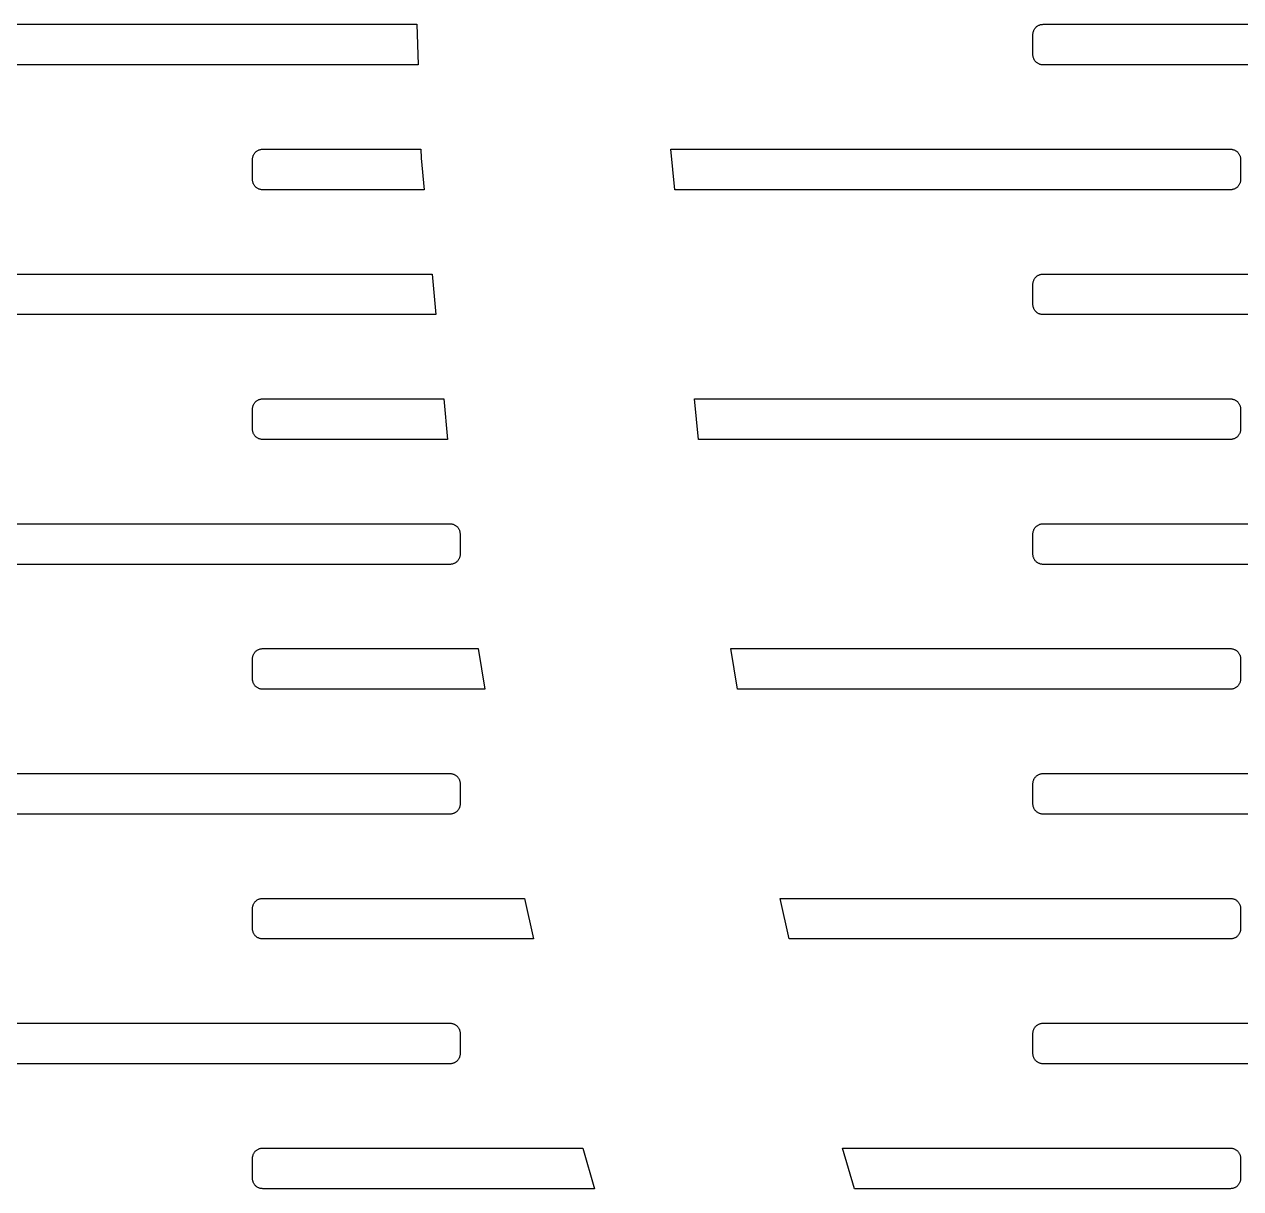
# Model space of a CAD drawing. Header units: metres. Extents: x -216 to 216, y -216 to 216.
# Drawn here: x -176.63 to -137.67, y -43.32 to -6.02 of the extents above; entities that cross this region are included whole.
import ezdxf

# ---------------------------------------------------------------- set-up
doc = ezdxf.new("R2010")
doc.units = ezdxf.units.M

msp = doc.modelspace()

# ---------------------------------------------------------------- linework, layer by layer
for p, q in [((-193.997, -6.0222), (-164.059, -6.0222)), ((-164.059, -6.0222), (-164.018, -7.32219)), ((-144.306, -6.24677), (-144.299, -6.22755)), ((-144.299, -6.22755), (-144.291, -6.20882)), ((-144.291, -6.20882), (-144.282, -6.19063)), ((-144.282, -6.19063), (-144.272, -6.17305)), ((-144.272, -6.17305), (-144.26, -6.15616)), ((-144.26, -6.15616), (-144.248, -6.14003)), ((-144.248, -6.14003), (-144.234, -6.12471)), ((-144.234, -6.12471), (-144.22, -6.11028)), ((-144.22, -6.11028), (-144.204, -6.09677)), ((-144.204, -6.09677), (-144.188, -6.08426)), ((-144.188, -6.08426), (-144.171, -6.07278)), ((-144.171, -6.07278), (-144.154, -6.06239)), ((-144.154, -6.06239), (-144.136, -6.05313)), ((-144.136, -6.05313), (-144.117, -6.04501)), ((-144.117, -6.04501), (-144.098, -6.0381)), ((-144.098, -6.0381), (-144.078, -6.03241)), ((-144.078, -6.03241), (-144.058, -6.02795)), ((-144.058, -6.02795), (-144.038, -6.02477)), ((-144.038, -6.02477), (-144.018, -6.02284)), ((-144.018, -6.02284), (-143.997, -6.0222)), ((-143.997, -6.0222), (-112.997, -6.0222)), ((-144.322, -6.32678), (-144.32, -6.30646)), ((-144.322, -6.3472), (-144.322, -6.32678)), ((-144.322, -6.99719), (-144.322, -6.3472)), ((-144.32, -6.30646), (-144.316, -6.2863)), ((-144.316, -6.2863), (-144.312, -6.26637)), ((-144.312, -6.26637), (-144.306, -6.24677)), ((-144.322, -7.01759), (-144.322, -6.99719)), ((-164.018, -7.32219), (-193.997, -7.32219)), ((-144.32, -7.03793), (-144.322, -7.01759)), ((-144.316, -7.05809), (-144.32, -7.03793)), ((-144.312, -7.07802), (-144.316, -7.05809)), ((-144.306, -7.09763), (-144.312, -7.07802)), ((-144.299, -7.11684), (-144.306, -7.09763)), ((-144.291, -7.13557), (-144.299, -7.11684)), ((-144.282, -7.15376), (-144.291, -7.13557)), ((-144.272, -7.17134), (-144.282, -7.15376)), ((-144.26, -7.18822), (-144.272, -7.17134)), ((-144.248, -7.20436), (-144.26, -7.18822)), ((-144.234, -7.21967), (-144.248, -7.20436)), ((-144.22, -7.23412), (-144.234, -7.21967)), ((-144.204, -7.2476), (-144.22, -7.23412)), ((-144.188, -7.26012), (-144.204, -7.2476)), ((-144.171, -7.27161), (-144.188, -7.26012)), ((-144.154, -7.282), (-144.171, -7.27161)), ((-144.136, -7.29126), (-144.154, -7.282)), ((-144.117, -7.29938), (-144.136, -7.29126)), ((-144.098, -7.30629), (-144.117, -7.29938)), ((-144.078, -7.31198), (-144.098, -7.30629)), ((-144.058, -7.31644), (-144.078, -7.31198)), ((-144.038, -7.31963), (-144.058, -7.31644)), ((-144.018, -7.32155), (-144.038, -7.31963)), ((-143.997, -7.32219), (-144.018, -7.32155)), ((-112.997, -7.32219), (-143.997, -7.32219)), ((-169.248, -10.14), (-169.234, -10.1247)), ((-169.234, -10.1247), (-169.22, -10.1103)), ((-169.22, -10.1103), (-169.204, -10.0968)), ((-169.204, -10.0968), (-169.188, -10.0843)), ((-169.188, -10.0843), (-169.171, -10.0728)), ((-169.171, -10.0728), (-169.154, -10.0624)), ((-169.154, -10.0624), (-169.136, -10.0531)), ((-169.136, -10.0531), (-169.117, -10.045)), ((-169.117, -10.045), (-169.098, -10.0381)), ((-169.098, -10.0381), (-169.078, -10.0324)), ((-169.078, -10.0324), (-169.058, -10.028)), ((-169.058, -10.028), (-169.038, -10.0248)), ((-169.038, -10.0248), (-169.018, -10.0228)), ((-169.018, -10.0228), (-168.997, -10.0222)), ((-168.997, -10.0222), (-163.933, -10.0222)), ((-163.933, -10.0222), (-163.924, -10.3132)), ((-155.797, -11.3222), (-155.92, -10.0222)), ((-155.92, -10.0222), (-137.997, -10.0222)), ((-137.997, -10.0222), (-137.977, -10.0228)), ((-137.977, -10.0228), (-137.956, -10.0248)), ((-137.956, -10.0248), (-137.936, -10.028)), ((-137.936, -10.028), (-137.916, -10.0324)), ((-137.916, -10.0324), (-137.897, -10.0381)), ((-137.897, -10.0381), (-137.878, -10.045)), ((-137.878, -10.045), (-137.859, -10.0531)), ((-137.859, -10.0531), (-137.841, -10.0624)), ((-137.841, -10.0624), (-137.823, -10.0728)), ((-137.823, -10.0728), (-137.806, -10.0843)), ((-137.806, -10.0843), (-137.79, -10.0968)), ((-137.79, -10.0968), (-137.775, -10.1103)), ((-137.775, -10.1103), (-137.76, -10.1247)), ((-137.76, -10.1247), (-137.747, -10.14)), ((-169.322, -10.3268), (-169.32, -10.3065)), ((-169.322, -10.3472), (-169.322, -10.3268)), ((-169.322, -10.9972), (-169.322, -10.3472)), ((-169.32, -10.3065), (-169.316, -10.2863)), ((-169.316, -10.2863), (-169.312, -10.2664)), ((-169.312, -10.2664), (-169.306, -10.2468)), ((-169.306, -10.2468), (-169.299, -10.2276)), ((-169.299, -10.2276), (-169.291, -10.2088)), ((-169.291, -10.2088), (-169.282, -10.1906)), ((-169.282, -10.1906), (-169.272, -10.173)), ((-169.272, -10.173), (-169.26, -10.1562)), ((-169.26, -10.1562), (-169.248, -10.14)), ((-163.924, -10.3132), (-163.828, -11.3222)), ((-137.747, -10.14), (-137.734, -10.1562)), ((-137.734, -10.1562), (-137.723, -10.173)), ((-137.723, -10.173), (-137.712, -10.1906)), ((-137.712, -10.1906), (-137.703, -10.2088)), ((-137.703, -10.2088), (-137.695, -10.2276)), ((-137.695, -10.2276), (-137.688, -10.2468)), ((-137.688, -10.2468), (-137.682, -10.2664)), ((-137.682, -10.2664), (-137.678, -10.2863)), ((-137.678, -10.2863), (-137.675, -10.3065)), ((-137.675, -10.3065), (-137.673, -10.3268)), ((-137.673, -10.3268), (-137.672, -10.3472)), ((-137.672, -10.3472), (-137.672, -10.9972)), ((-169.322, -11.0176), (-169.322, -10.9972)), ((-169.32, -11.0379), (-169.322, -11.0176)), ((-169.316, -11.0581), (-169.32, -11.0379)), ((-169.312, -11.078), (-169.316, -11.0581)), ((-169.306, -11.0976), (-169.312, -11.078)), ((-169.299, -11.1168), (-169.306, -11.0976)), ((-169.291, -11.1356), (-169.299, -11.1168)), ((-169.282, -11.1538), (-169.291, -11.1356)), ((-169.272, -11.1713), (-169.282, -11.1538)), ((-169.26, -11.1882), (-169.272, -11.1713)), ((-169.248, -11.2044), (-169.26, -11.1882)), ((-169.234, -11.2197), (-169.248, -11.2044)), ((-169.22, -11.2341), (-169.234, -11.2197)), ((-169.204, -11.2476), (-169.22, -11.2341)), ((-169.188, -11.2601), (-169.204, -11.2476)), ((-169.171, -11.2716), (-169.188, -11.2601)), ((-169.154, -11.282), (-169.171, -11.2716)), ((-169.136, -11.2913), (-169.154, -11.282)), ((-169.117, -11.2994), (-169.136, -11.2913)), ((-169.098, -11.3063), (-169.117, -11.2994)), ((-137.878, -11.2994), (-137.897, -11.3063)), ((-137.859, -11.2913), (-137.878, -11.2994)), ((-137.841, -11.282), (-137.859, -11.2913)), ((-137.823, -11.2716), (-137.841, -11.282)), ((-137.806, -11.2601), (-137.823, -11.2716)), ((-137.79, -11.2476), (-137.806, -11.2601)), ((-137.775, -11.2341), (-137.79, -11.2476)), ((-137.76, -11.2197), (-137.775, -11.2341)), ((-137.747, -11.2044), (-137.76, -11.2197)), ((-137.734, -11.1882), (-137.747, -11.2044)), ((-137.723, -11.1713), (-137.734, -11.1882)), ((-137.712, -11.1538), (-137.723, -11.1713)), ((-137.703, -11.1356), (-137.712, -11.1538)), ((-137.695, -11.1168), (-137.703, -11.1356)), ((-137.688, -11.0976), (-137.695, -11.1168)), ((-137.682, -11.078), (-137.688, -11.0976)), ((-137.678, -11.0581), (-137.682, -11.078)), ((-137.675, -11.0379), (-137.678, -11.0581)), ((-137.673, -11.0176), (-137.675, -11.0379)), ((-137.672, -10.9972), (-137.673, -11.0176)), ((-169.078, -11.312), (-169.098, -11.3063)), ((-169.058, -11.3164), (-169.078, -11.312)), ((-169.038, -11.3196), (-169.058, -11.3164)), ((-169.018, -11.3215), (-169.038, -11.3196)), ((-168.997, -11.3222), (-169.018, -11.3215)), ((-163.828, -11.3222), (-168.997, -11.3222)), ((-137.997, -11.3222), (-155.797, -11.3222)), ((-137.977, -11.3215), (-137.997, -11.3222)), ((-137.956, -11.3196), (-137.977, -11.3215)), ((-137.936, -11.3164), (-137.956, -11.3196)), ((-137.916, -11.312), (-137.936, -11.3164)), ((-137.897, -11.3063), (-137.916, -11.312)), ((-193.997, -14.0222), (-163.573, -14.0222)), ((-163.573, -14.0222), (-163.45, -15.3222)), ((-144.058, -14.028), (-144.038, -14.0248)), ((-144.038, -14.0248), (-144.018, -14.0228)), ((-144.018, -14.0228), (-143.997, -14.0222)), ((-143.997, -14.0222), (-112.997, -14.0222)), ((-144.322, -14.3268), (-144.32, -14.3065)), ((-144.322, -14.3472), (-144.322, -14.3268)), ((-144.322, -14.9972), (-144.322, -14.3472)), ((-144.32, -14.3065), (-144.316, -14.2863)), ((-144.316, -14.2863), (-144.312, -14.2664)), ((-144.312, -14.2664), (-144.306, -14.2468)), ((-144.306, -14.2468), (-144.299, -14.2276)), ((-144.299, -14.2276), (-144.291, -14.2088)), ((-144.291, -14.2088), (-144.282, -14.1906)), ((-144.282, -14.1906), (-144.272, -14.173)), ((-144.272, -14.173), (-144.26, -14.1562)), ((-144.26, -14.1562), (-144.248, -14.14)), ((-144.248, -14.14), (-144.234, -14.1247)), ((-144.234, -14.1247), (-144.22, -14.1103)), ((-144.22, -14.1103), (-144.204, -14.0968)), ((-144.204, -14.0968), (-144.188, -14.0843)), ((-144.188, -14.0843), (-144.171, -14.0728)), ((-144.171, -14.0728), (-144.154, -14.0624)), ((-144.154, -14.0624), (-144.136, -14.0531)), ((-144.136, -14.0531), (-144.117, -14.045)), ((-144.117, -14.045), (-144.098, -14.0381)), ((-144.098, -14.0381), (-144.078, -14.0324)), ((-144.078, -14.0324), (-144.058, -14.028)), ((-144.322, -15.0176), (-144.322, -14.9972)), ((-144.32, -15.0379), (-144.322, -15.0176)), ((-144.316, -15.0581), (-144.32, -15.0379)), ((-144.312, -15.078), (-144.316, -15.0581)), ((-144.306, -15.0976), (-144.312, -15.078)), ((-144.299, -15.1168), (-144.306, -15.0976)), ((-144.291, -15.1356), (-144.299, -15.1168)), ((-144.282, -15.1538), (-144.291, -15.1356)), ((-144.272, -15.1713), (-144.282, -15.1538)), ((-144.26, -15.1882), (-144.272, -15.1713)), ((-144.248, -15.2044), (-144.26, -15.1882)), ((-163.45, -15.3222), (-193.997, -15.3222)), ((-144.234, -15.2197), (-144.248, -15.2044)), ((-144.22, -15.2341), (-144.234, -15.2197)), ((-144.204, -15.2476), (-144.22, -15.2341)), ((-144.188, -15.2601), (-144.204, -15.2476)), ((-144.171, -15.2716), (-144.188, -15.2601)), ((-144.154, -15.282), (-144.171, -15.2716)), ((-144.136, -15.2913), (-144.154, -15.282)), ((-144.117, -15.2994), (-144.136, -15.2913)), ((-144.098, -15.3063), (-144.117, -15.2994)), ((-144.078, -15.312), (-144.098, -15.3063)), ((-144.058, -15.3164), (-144.078, -15.312)), ((-144.038, -15.3196), (-144.058, -15.3164)), ((-144.018, -15.3215), (-144.038, -15.3196)), ((-143.997, -15.3222), (-144.018, -15.3215)), ((-112.997, -15.3222), (-143.997, -15.3222)), ((-169.322, -18.3268), (-169.32, -18.3065)), ((-169.32, -18.3065), (-169.316, -18.2863)), ((-169.316, -18.2863), (-169.312, -18.2664)), ((-169.312, -18.2664), (-169.306, -18.2468)), ((-169.306, -18.2468), (-169.299, -18.2276)), ((-169.299, -18.2276), (-169.291, -18.2088)), ((-169.291, -18.2088), (-169.282, -18.1906)), ((-169.282, -18.1906), (-169.272, -18.173)), ((-169.272, -18.173), (-169.26, -18.1562)), ((-169.26, -18.1562), (-169.248, -18.14)), ((-169.248, -18.14), (-169.234, -18.1247)), ((-169.234, -18.1247), (-169.22, -18.1103)), ((-169.22, -18.1103), (-169.204, -18.0968)), ((-169.204, -18.0968), (-169.188, -18.0843)), ((-169.188, -18.0843), (-169.171, -18.0728)), ((-169.171, -18.0728), (-169.154, -18.0624)), ((-169.154, -18.0624), (-169.136, -18.0531)), ((-169.136, -18.0531), (-169.117, -18.045)), ((-169.117, -18.045), (-169.098, -18.0381)), ((-169.098, -18.0381), (-169.078, -18.0324)), ((-169.078, -18.0324), (-169.058, -18.028)), ((-169.058, -18.028), (-169.038, -18.0248)), ((-169.038, -18.0248), (-169.018, -18.0228)), ((-169.018, -18.0228), (-168.997, -18.0222)), ((-168.997, -18.0222), (-163.195, -18.0222)), ((-163.195, -18.0222), (-163.072, -19.3222)), ((-155.04, -19.3222), (-155.163, -18.0222)), ((-155.163, -18.0222), (-137.997, -18.0222)), ((-137.997, -18.0222), (-137.977, -18.0228)), ((-137.977, -18.0228), (-137.956, -18.0248)), ((-137.956, -18.0248), (-137.936, -18.028)), ((-137.936, -18.028), (-137.916, -18.0324)), ((-137.916, -18.0324), (-137.897, -18.0381)), ((-137.897, -18.0381), (-137.878, -18.045)), ((-137.878, -18.045), (-137.859, -18.0531)), ((-137.859, -18.0531), (-137.841, -18.0624)), ((-137.841, -18.0624), (-137.823, -18.0728)), ((-137.823, -18.0728), (-137.806, -18.0843)), ((-137.806, -18.0843), (-137.79, -18.0968)), ((-137.79, -18.0968), (-137.775, -18.1103)), ((-137.775, -18.1103), (-137.76, -18.1247)), ((-137.76, -18.1247), (-137.747, -18.14)), ((-137.747, -18.14), (-137.734, -18.1562)), ((-137.734, -18.1562), (-137.723, -18.173)), ((-137.723, -18.173), (-137.712, -18.1906)), ((-137.712, -18.1906), (-137.703, -18.2088)), ((-137.703, -18.2088), (-137.695, -18.2276)), ((-137.695, -18.2276), (-137.688, -18.2468)), ((-137.688, -18.2468), (-137.682, -18.2664)), ((-137.682, -18.2664), (-137.678, -18.2863)), ((-137.678, -18.2863), (-137.675, -18.3065)), ((-137.675, -18.3065), (-137.673, -18.3268)), ((-169.322, -18.3472), (-169.322, -18.3268)), ((-169.322, -18.9972), (-169.322, -18.3472)), ((-137.673, -18.3268), (-137.672, -18.3472)), ((-137.672, -18.3472), (-137.672, -18.9972)), ((-169.322, -19.0176), (-169.322, -18.9972)), ((-169.32, -19.0379), (-169.322, -19.0176)), ((-169.316, -19.0581), (-169.32, -19.0379)), ((-169.312, -19.078), (-169.316, -19.0581)), ((-169.306, -19.0976), (-169.312, -19.078)), ((-137.682, -19.078), (-137.688, -19.0976)), ((-137.678, -19.0581), (-137.682, -19.078)), ((-137.675, -19.0379), (-137.678, -19.0581)), ((-137.673, -19.0176), (-137.675, -19.0379)), ((-137.672, -18.9972), (-137.673, -19.0176)), ((-169.299, -19.1168), (-169.306, -19.0976)), ((-169.291, -19.1356), (-169.299, -19.1168)), ((-169.282, -19.1538), (-169.291, -19.1356)), ((-169.272, -19.1713), (-169.282, -19.1538)), ((-169.26, -19.1882), (-169.272, -19.1713)), ((-169.248, -19.2044), (-169.26, -19.1882)), ((-169.234, -19.2197), (-169.248, -19.2044)), ((-169.22, -19.2341), (-169.234, -19.2197)), ((-169.204, -19.2476), (-169.22, -19.2341)), ((-169.188, -19.2601), (-169.204, -19.2476)), ((-169.171, -19.2716), (-169.188, -19.2601)), ((-169.154, -19.282), (-169.171, -19.2716)), ((-169.136, -19.2913), (-169.154, -19.282)), ((-169.117, -19.2994), (-169.136, -19.2913)), ((-169.098, -19.3063), (-169.117, -19.2994)), ((-169.078, -19.312), (-169.098, -19.3063)), ((-169.058, -19.3164), (-169.078, -19.312)), ((-169.038, -19.3196), (-169.058, -19.3164)), ((-169.018, -19.3215), (-169.038, -19.3196)), ((-168.997, -19.3222), (-169.018, -19.3215)), ((-163.072, -19.3222), (-168.997, -19.3222)), ((-137.997, -19.3222), (-155.04, -19.3222)), ((-137.977, -19.3215), (-137.997, -19.3222)), ((-137.956, -19.3196), (-137.977, -19.3215)), ((-137.936, -19.3164), (-137.956, -19.3196)), ((-137.916, -19.312), (-137.936, -19.3164)), ((-137.897, -19.3063), (-137.916, -19.312)), ((-137.878, -19.2994), (-137.897, -19.3063)), ((-137.859, -19.2913), (-137.878, -19.2994)), ((-137.841, -19.282), (-137.859, -19.2913)), ((-137.823, -19.2716), (-137.841, -19.282)), ((-137.806, -19.2601), (-137.823, -19.2716)), ((-137.79, -19.2476), (-137.806, -19.2601)), ((-137.775, -19.2341), (-137.79, -19.2476)), ((-137.76, -19.2197), (-137.775, -19.2341)), ((-137.747, -19.2044), (-137.76, -19.2197)), ((-137.734, -19.1882), (-137.747, -19.2044)), ((-137.723, -19.1713), (-137.734, -19.1882)), ((-137.712, -19.1538), (-137.723, -19.1713)), ((-137.703, -19.1356), (-137.712, -19.1538)), ((-137.695, -19.1168), (-137.703, -19.1356)), ((-137.688, -19.0976), (-137.695, -19.1168)), ((-193.997, -22.0222), (-162.997, -22.0222)), ((-162.997, -22.0222), (-162.977, -22.0228)), ((-162.977, -22.0228), (-162.956, -22.0248)), ((-162.956, -22.0248), (-162.936, -22.028)), ((-162.936, -22.028), (-162.916, -22.0324)), ((-162.916, -22.0324), (-162.897, -22.0381)), ((-162.897, -22.0381), (-162.878, -22.045)), ((-162.878, -22.045), (-162.859, -22.0531)), ((-162.859, -22.0531), (-162.841, -22.0624)), ((-162.841, -22.0624), (-162.823, -22.0728)), ((-162.823, -22.0728), (-162.806, -22.0843)), ((-162.806, -22.0843), (-162.79, -22.0968)), ((-162.79, -22.0968), (-162.775, -22.1103)), ((-162.775, -22.1103), (-162.76, -22.1247)), ((-162.76, -22.1247), (-162.747, -22.14)), ((-162.747, -22.14), (-162.734, -22.1562)), ((-162.734, -22.1562), (-162.723, -22.173)), ((-162.723, -22.173), (-162.712, -22.1906)), ((-162.712, -22.1906), (-162.703, -22.2088)), ((-162.703, -22.2088), (-162.695, -22.2276)), ((-144.299, -22.2276), (-144.291, -22.2088)), ((-144.291, -22.2088), (-144.282, -22.1906)), ((-144.282, -22.1906), (-144.272, -22.173)), ((-144.272, -22.173), (-144.26, -22.1562)), ((-144.26, -22.1562), (-144.248, -22.14)), ((-144.248, -22.14), (-144.234, -22.1247)), ((-144.234, -22.1247), (-144.22, -22.1103)), ((-144.22, -22.1103), (-144.204, -22.0968)), ((-144.204, -22.0968), (-144.188, -22.0843)), ((-144.188, -22.0843), (-144.171, -22.0728)), ((-144.171, -22.0728), (-144.154, -22.0624)), ((-144.154, -22.0624), (-144.136, -22.0531)), ((-144.136, -22.0531), (-144.117, -22.045)), ((-144.117, -22.045), (-144.098, -22.0381)), ((-144.098, -22.0381), (-144.078, -22.0324)), ((-144.078, -22.0324), (-144.058, -22.028)), ((-144.058, -22.028), (-144.038, -22.0248)), ((-144.038, -22.0248), (-144.018, -22.0228)), ((-144.018, -22.0228), (-143.997, -22.0222)), ((-143.997, -22.0222), (-112.997, -22.0222)), ((-162.695, -22.2276), (-162.691, -22.239)), ((-162.691, -22.239), (-162.672, -22.3571)), ((-162.672, -22.3571), (-162.672, -22.9972)), ((-144.322, -22.3268), (-144.32, -22.3065)), ((-144.322, -22.3472), (-144.322, -22.3268)), ((-144.322, -22.9972), (-144.322, -22.3472)), ((-144.32, -22.3065), (-144.316, -22.2863)), ((-144.316, -22.2863), (-144.312, -22.2664)), ((-144.312, -22.2664), (-144.306, -22.2468)), ((-144.306, -22.2468), (-144.299, -22.2276)), ((-162.997, -23.3222), (-193.997, -23.3222)), ((-162.977, -23.3215), (-162.997, -23.3222)), ((-162.956, -23.3196), (-162.977, -23.3215)), ((-162.936, -23.3164), (-162.956, -23.3196)), ((-162.916, -23.312), (-162.936, -23.3164)), ((-162.897, -23.3063), (-162.916, -23.312)), ((-162.878, -23.2994), (-162.897, -23.3063)), ((-162.859, -23.2913), (-162.878, -23.2994)), ((-162.841, -23.282), (-162.859, -23.2913)), ((-162.823, -23.2716), (-162.841, -23.282)), ((-162.806, -23.2601), (-162.823, -23.2716)), ((-162.79, -23.2476), (-162.806, -23.2601)), ((-162.775, -23.2341), (-162.79, -23.2476)), ((-162.76, -23.2197), (-162.775, -23.2341)), ((-162.747, -23.2044), (-162.76, -23.2197)), ((-162.734, -23.1882), (-162.747, -23.2044)), ((-162.723, -23.1713), (-162.734, -23.1882)), ((-162.712, -23.1538), (-162.723, -23.1713)), ((-162.703, -23.1356), (-162.712, -23.1538)), ((-162.695, -23.1168), (-162.703, -23.1356)), ((-162.688, -23.0976), (-162.695, -23.1168)), ((-162.682, -23.078), (-162.688, -23.0976)), ((-162.678, -23.0581), (-162.682, -23.078)), ((-162.675, -23.0379), (-162.678, -23.0581)), ((-162.673, -23.0176), (-162.675, -23.0379)), ((-162.672, -22.9972), (-162.673, -23.0176)), ((-144.322, -23.0176), (-144.322, -22.9972)), ((-144.32, -23.0379), (-144.322, -23.0176)), ((-144.316, -23.0581), (-144.32, -23.0379)), ((-144.312, -23.078), (-144.316, -23.0581)), ((-144.306, -23.0976), (-144.312, -23.078)), ((-144.299, -23.1168), (-144.306, -23.0976)), ((-144.291, -23.1356), (-144.299, -23.1168)), ((-144.282, -23.1538), (-144.291, -23.1356)), ((-144.272, -23.1713), (-144.282, -23.1538)), ((-144.26, -23.1882), (-144.272, -23.1713)), ((-144.248, -23.2044), (-144.26, -23.1882)), ((-144.234, -23.2197), (-144.248, -23.2044)), ((-144.22, -23.2341), (-144.234, -23.2197)), ((-144.204, -23.2476), (-144.22, -23.2341)), ((-144.188, -23.2601), (-144.204, -23.2476)), ((-144.171, -23.2716), (-144.188, -23.2601)), ((-144.154, -23.282), (-144.171, -23.2716)), ((-144.136, -23.2913), (-144.154, -23.282)), ((-144.117, -23.2994), (-144.136, -23.2913)), ((-144.098, -23.3063), (-144.117, -23.2994)), ((-144.078, -23.312), (-144.098, -23.3063)), ((-144.058, -23.3164), (-144.078, -23.312)), ((-144.038, -23.3196), (-144.058, -23.3164)), ((-144.018, -23.3215), (-144.038, -23.3196)), ((-143.997, -23.3222), (-144.018, -23.3215)), ((-112.997, -23.3222), (-143.997, -23.3222)), ((-169.22, -26.1103), (-169.204, -26.0968)), ((-169.204, -26.0968), (-169.188, -26.0843)), ((-169.188, -26.0843), (-169.171, -26.0728)), ((-169.171, -26.0728), (-169.154, -26.0624)), ((-169.154, -26.0624), (-169.136, -26.0531)), ((-169.136, -26.0531), (-169.117, -26.045)), ((-169.117, -26.045), (-169.098, -26.0381)), ((-169.098, -26.0381), (-169.078, -26.0324)), ((-169.078, -26.0324), (-169.058, -26.028)), ((-169.058, -26.028), (-169.038, -26.0248)), ((-169.038, -26.0248), (-169.018, -26.0228)), ((-169.018, -26.0228), (-168.997, -26.0222)), ((-168.997, -26.0222), (-162.092, -26.0222)), ((-162.092, -26.0222), (-161.886, -27.3222)), ((-153.79, -27.3222), (-153.996, -26.0222)), ((-153.996, -26.0222), (-137.997, -26.0222)), ((-137.997, -26.0222), (-137.977, -26.0228)), ((-137.977, -26.0228), (-137.956, -26.0248)), ((-137.956, -26.0248), (-137.936, -26.028)), ((-137.936, -26.028), (-137.916, -26.0324)), ((-137.916, -26.0324), (-137.897, -26.0381)), ((-137.897, -26.0381), (-137.878, -26.045)), ((-137.878, -26.045), (-137.859, -26.0531)), ((-137.859, -26.0531), (-137.841, -26.0624)), ((-137.841, -26.0624), (-137.823, -26.0728)), ((-137.823, -26.0728), (-137.806, -26.0843)), ((-137.806, -26.0843), (-137.79, -26.0968)), ((-137.79, -26.0968), (-137.775, -26.1103)), ((-169.322, -26.3268), (-169.32, -26.3065)), ((-169.322, -26.3472), (-169.322, -26.3268)), ((-169.322, -26.9972), (-169.322, -26.3472)), ((-169.32, -26.3065), (-169.316, -26.2863)), ((-169.316, -26.2863), (-169.312, -26.2664)), ((-169.312, -26.2664), (-169.306, -26.2468)), ((-169.306, -26.2468), (-169.299, -26.2276)), ((-169.299, -26.2276), (-169.291, -26.2088)), ((-169.291, -26.2088), (-169.282, -26.1906)), ((-169.282, -26.1906), (-169.272, -26.173)), ((-169.272, -26.173), (-169.26, -26.1562)), ((-169.26, -26.1562), (-169.248, -26.14)), ((-169.248, -26.14), (-169.234, -26.1247)), ((-169.234, -26.1247), (-169.22, -26.1103)), ((-137.775, -26.1103), (-137.76, -26.1247)), ((-137.76, -26.1247), (-137.747, -26.14)), ((-137.747, -26.14), (-137.734, -26.1562)), ((-137.734, -26.1562), (-137.723, -26.173)), ((-137.723, -26.173), (-137.712, -26.1906)), ((-137.712, -26.1906), (-137.703, -26.2088)), ((-137.703, -26.2088), (-137.695, -26.2276)), ((-137.695, -26.2276), (-137.688, -26.2468)), ((-137.688, -26.2468), (-137.682, -26.2664)), ((-137.682, -26.2664), (-137.678, -26.2863)), ((-137.678, -26.2863), (-137.675, -26.3065)), ((-137.675, -26.3065), (-137.673, -26.3268)), ((-137.673, -26.3268), (-137.672, -26.3472)), ((-137.672, -26.3472), (-137.672, -26.9972)), ((-169.322, -27.0176), (-169.322, -26.9972)), ((-169.32, -27.0379), (-169.322, -27.0176)), ((-169.316, -27.0581), (-169.32, -27.0379)), ((-169.312, -27.078), (-169.316, -27.0581)), ((-169.306, -27.0976), (-169.312, -27.078)), ((-169.299, -27.1168), (-169.306, -27.0976)), ((-169.291, -27.1356), (-169.299, -27.1168)), ((-169.282, -27.1538), (-169.291, -27.1356)), ((-169.272, -27.1713), (-169.282, -27.1538)), ((-169.26, -27.1882), (-169.272, -27.1713)), ((-169.248, -27.2044), (-169.26, -27.1882)), ((-169.234, -27.2197), (-169.248, -27.2044)), ((-169.22, -27.2341), (-169.234, -27.2197)), ((-169.204, -27.2476), (-169.22, -27.2341)), ((-169.188, -27.2601), (-169.204, -27.2476)), ((-169.171, -27.2716), (-169.188, -27.2601)), ((-169.154, -27.282), (-169.171, -27.2716)), ((-137.823, -27.2716), (-137.841, -27.282)), ((-137.806, -27.2601), (-137.823, -27.2716)), ((-137.79, -27.2476), (-137.806, -27.2601)), ((-137.775, -27.2341), (-137.79, -27.2476)), ((-137.76, -27.2197), (-137.775, -27.2341)), ((-137.747, -27.2044), (-137.76, -27.2197)), ((-137.734, -27.1882), (-137.747, -27.2044)), ((-137.723, -27.1713), (-137.734, -27.1882)), ((-137.712, -27.1538), (-137.723, -27.1713)), ((-137.703, -27.1356), (-137.712, -27.1538)), ((-137.695, -27.1168), (-137.703, -27.1356)), ((-137.688, -27.0976), (-137.695, -27.1168)), ((-137.682, -27.078), (-137.688, -27.0976)), ((-137.678, -27.0581), (-137.682, -27.078)), ((-137.675, -27.0379), (-137.678, -27.0581)), ((-137.673, -27.0176), (-137.675, -27.0379)), ((-137.672, -26.9972), (-137.673, -27.0176)), ((-169.136, -27.2913), (-169.154, -27.282)), ((-169.117, -27.2994), (-169.136, -27.2913)), ((-169.098, -27.3063), (-169.117, -27.2994)), ((-169.078, -27.312), (-169.098, -27.3063)), ((-169.058, -27.3164), (-169.078, -27.312)), ((-169.038, -27.3196), (-169.058, -27.3164)), ((-169.018, -27.3215), (-169.038, -27.3196)), ((-168.997, -27.3222), (-169.018, -27.3215)), ((-161.886, -27.3222), (-168.997, -27.3222)), ((-137.997, -27.3222), (-153.79, -27.3222)), ((-137.977, -27.3215), (-137.997, -27.3222)), ((-137.956, -27.3196), (-137.977, -27.3215)), ((-137.936, -27.3164), (-137.956, -27.3196)), ((-137.916, -27.312), (-137.936, -27.3164)), ((-137.897, -27.3063), (-137.916, -27.312)), ((-137.878, -27.2994), (-137.897, -27.3063)), ((-137.859, -27.2913), (-137.878, -27.2994)), ((-137.841, -27.282), (-137.859, -27.2913)), ((-193.997, -30.0222), (-162.997, -30.0222)), ((-162.997, -30.0222), (-162.977, -30.0228)), ((-162.977, -30.0228), (-162.956, -30.0248)), ((-162.956, -30.0248), (-162.936, -30.028)), ((-162.936, -30.028), (-162.916, -30.0324)), ((-162.916, -30.0324), (-162.897, -30.0381)), ((-162.897, -30.0381), (-162.878, -30.045)), ((-162.878, -30.045), (-162.859, -30.0531)), ((-162.859, -30.0531), (-162.841, -30.0624)), ((-162.841, -30.0624), (-162.823, -30.0728)), ((-162.823, -30.0728), (-162.806, -30.0843)), ((-162.806, -30.0843), (-162.79, -30.0968)), ((-162.79, -30.0968), (-162.775, -30.1103)), ((-162.775, -30.1103), (-162.76, -30.1247)), ((-162.76, -30.1247), (-162.747, -30.14)), ((-162.747, -30.14), (-162.734, -30.1562)), ((-162.734, -30.1562), (-162.723, -30.173)), ((-162.723, -30.173), (-162.712, -30.1906)), ((-162.712, -30.1906), (-162.703, -30.2088)), ((-162.703, -30.2088), (-162.695, -30.2276)), ((-162.695, -30.2276), (-162.688, -30.2468)), ((-162.688, -30.2468), (-162.682, -30.2664)), ((-162.682, -30.2664), (-162.678, -30.2863)), ((-162.678, -30.2863), (-162.675, -30.3065)), ((-162.675, -30.3065), (-162.673, -30.3268)), ((-162.673, -30.3268), (-162.672, -30.3472)), ((-162.672, -30.3472), (-162.672, -30.9972)), ((-144.322, -30.3268), (-144.32, -30.3065)), ((-144.322, -30.3472), (-144.322, -30.3268)), ((-144.322, -30.9972), (-144.322, -30.3472)), ((-144.32, -30.3065), (-144.316, -30.2863)), ((-144.316, -30.2863), (-144.312, -30.2664)), ((-144.312, -30.2664), (-144.306, -30.2468)), ((-144.306, -30.2468), (-144.299, -30.2276)), ((-144.299, -30.2276), (-144.291, -30.2088)), ((-144.291, -30.2088), (-144.282, -30.1906)), ((-144.282, -30.1906), (-144.272, -30.173)), ((-144.272, -30.173), (-144.26, -30.1562)), ((-144.26, -30.1562), (-144.248, -30.14)), ((-144.248, -30.14), (-144.234, -30.1247)), ((-144.234, -30.1247), (-144.22, -30.1103)), ((-144.22, -30.1103), (-144.204, -30.0968)), ((-144.204, -30.0968), (-144.188, -30.0843)), ((-144.188, -30.0843), (-144.171, -30.0728)), ((-144.171, -30.0728), (-144.154, -30.0624)), ((-144.154, -30.0624), (-144.136, -30.0531)), ((-144.136, -30.0531), (-144.117, -30.045)), ((-144.117, -30.045), (-144.098, -30.0381)), ((-144.098, -30.0381), (-144.078, -30.0324)), ((-144.078, -30.0324), (-144.058, -30.028)), ((-144.058, -30.028), (-144.038, -30.0248)), ((-144.038, -30.0248), (-144.018, -30.0228)), ((-144.018, -30.0228), (-143.997, -30.0222)), ((-143.997, -30.0222), (-112.997, -30.0222)), ((-162.723, -31.1713), (-162.734, -31.1882)), ((-162.712, -31.1538), (-162.723, -31.1713)), ((-162.703, -31.1356), (-162.712, -31.1538)), ((-162.695, -31.1168), (-162.703, -31.1356)), ((-162.688, -31.0976), (-162.695, -31.1168)), ((-162.682, -31.078), (-162.688, -31.0976)), ((-162.678, -31.0581), (-162.682, -31.078)), ((-162.675, -31.0379), (-162.678, -31.0581)), ((-162.673, -31.0176), (-162.675, -31.0379)), ((-162.672, -30.9972), (-162.673, -31.0176)), ((-144.322, -31.0176), (-144.322, -30.9972)), ((-144.32, -31.0379), (-144.322, -31.0176)), ((-144.316, -31.0581), (-144.32, -31.0379)), ((-144.312, -31.078), (-144.316, -31.0581)), ((-144.306, -31.0976), (-144.312, -31.078)), ((-144.299, -31.1168), (-144.306, -31.0976)), ((-144.291, -31.1356), (-144.299, -31.1168)), ((-144.282, -31.1538), (-144.291, -31.1356)), ((-144.272, -31.1713), (-144.282, -31.1538)), ((-144.26, -31.1882), (-144.272, -31.1713)), ((-162.997, -31.3222), (-193.997, -31.3222)), ((-162.977, -31.3215), (-162.997, -31.3222)), ((-162.956, -31.3196), (-162.977, -31.3215)), ((-162.936, -31.3164), (-162.956, -31.3196)), ((-162.916, -31.312), (-162.936, -31.3164)), ((-162.897, -31.3063), (-162.916, -31.312)), ((-162.878, -31.2994), (-162.897, -31.3063)), ((-162.859, -31.2913), (-162.878, -31.2994)), ((-162.841, -31.282), (-162.859, -31.2913)), ((-162.823, -31.2716), (-162.841, -31.282)), ((-162.806, -31.2601), (-162.823, -31.2716)), ((-162.79, -31.2476), (-162.806, -31.2601)), ((-162.775, -31.2341), (-162.79, -31.2476)), ((-162.76, -31.2197), (-162.775, -31.2341)), ((-162.747, -31.2044), (-162.76, -31.2197)), ((-162.734, -31.1882), (-162.747, -31.2044)), ((-144.248, -31.2044), (-144.26, -31.1882)), ((-144.234, -31.2197), (-144.248, -31.2044)), ((-144.22, -31.2341), (-144.234, -31.2197)), ((-144.204, -31.2476), (-144.22, -31.2341)), ((-144.188, -31.2601), (-144.204, -31.2476)), ((-144.171, -31.2716), (-144.188, -31.2601)), ((-144.154, -31.282), (-144.171, -31.2716)), ((-144.136, -31.2913), (-144.154, -31.282)), ((-144.117, -31.2994), (-144.136, -31.2913)), ((-144.098, -31.3063), (-144.117, -31.2994)), ((-144.078, -31.312), (-144.098, -31.3063)), ((-144.058, -31.3164), (-144.078, -31.312)), ((-144.038, -31.3196), (-144.058, -31.3164)), ((-144.018, -31.3215), (-144.038, -31.3196)), ((-143.997, -31.3222), (-144.018, -31.3215)), ((-112.997, -31.3222), (-143.997, -31.3222)), ((-169.32, -34.3065), (-169.316, -34.2863)), ((-169.316, -34.2863), (-169.312, -34.2664)), ((-169.312, -34.2664), (-169.306, -34.2468)), ((-169.306, -34.2468), (-169.299, -34.2276)), ((-169.299, -34.2276), (-169.291, -34.2088)), ((-169.291, -34.2088), (-169.282, -34.1906)), ((-169.282, -34.1906), (-169.272, -34.173)), ((-169.272, -34.173), (-169.26, -34.1562)), ((-169.26, -34.1562), (-169.248, -34.14)), ((-169.248, -34.14), (-169.234, -34.1247)), ((-169.234, -34.1247), (-169.22, -34.1103)), ((-169.22, -34.1103), (-169.204, -34.0968)), ((-169.204, -34.0968), (-169.188, -34.0843)), ((-169.188, -34.0843), (-169.171, -34.0728)), ((-169.171, -34.0728), (-169.154, -34.0624)), ((-169.154, -34.0624), (-169.136, -34.0531)), ((-169.136, -34.0531), (-169.117, -34.045)), ((-169.117, -34.045), (-169.098, -34.0381)), ((-169.098, -34.0381), (-169.078, -34.0324)), ((-169.078, -34.0324), (-169.058, -34.028)), ((-169.058, -34.028), (-169.038, -34.0248)), ((-169.038, -34.0248), (-169.018, -34.0228)), ((-169.018, -34.0228), (-168.997, -34.0222)), ((-168.997, -34.0222), (-160.613, -34.0222)), ((-160.613, -34.0222), (-160.323, -35.3222)), ((-152.129, -35.3222), (-152.42, -34.0222)), ((-152.42, -34.0222), (-137.997, -34.0222)), ((-137.997, -34.0222), (-137.977, -34.0228)), ((-137.977, -34.0228), (-137.956, -34.0248)), ((-137.956, -34.0248), (-137.936, -34.028)), ((-137.936, -34.028), (-137.916, -34.0324)), ((-137.916, -34.0324), (-137.897, -34.0381)), ((-137.897, -34.0381), (-137.878, -34.045)), ((-137.878, -34.045), (-137.859, -34.0531)), ((-137.859, -34.0531), (-137.841, -34.0624)), ((-137.841, -34.0624), (-137.823, -34.0728)), ((-137.823, -34.0728), (-137.806, -34.0843)), ((-137.806, -34.0843), (-137.79, -34.0968)), ((-137.79, -34.0968), (-137.775, -34.1103)), ((-137.775, -34.1103), (-137.76, -34.1247)), ((-137.76, -34.1247), (-137.747, -34.14)), ((-137.747, -34.14), (-137.734, -34.1562)), ((-137.734, -34.1562), (-137.723, -34.173)), ((-137.723, -34.173), (-137.712, -34.1906)), ((-137.712, -34.1906), (-137.703, -34.2088)), ((-137.703, -34.2088), (-137.695, -34.2276)), ((-137.695, -34.2276), (-137.688, -34.2468)), ((-137.688, -34.2468), (-137.682, -34.2664)), ((-137.682, -34.2664), (-137.678, -34.2863)), ((-137.678, -34.2863), (-137.675, -34.3065)), ((-169.322, -34.3268), (-169.32, -34.3065)), ((-169.322, -34.3472), (-169.322, -34.3268)), ((-169.322, -34.9972), (-169.322, -34.3472)), ((-137.675, -34.3065), (-137.673, -34.3268)), ((-137.673, -34.3268), (-137.672, -34.3472)), ((-137.672, -34.3472), (-137.672, -34.9972)), ((-169.322, -35.0176), (-169.322, -34.9972)), ((-169.32, -35.0379), (-169.322, -35.0176)), ((-169.316, -35.0581), (-169.32, -35.0379)), ((-169.312, -35.078), (-169.316, -35.0581)), ((-137.678, -35.0581), (-137.682, -35.078)), ((-137.675, -35.0379), (-137.678, -35.0581)), ((-137.673, -35.0176), (-137.675, -35.0379)), ((-137.672, -34.9972), (-137.673, -35.0176)), ((-169.306, -35.0976), (-169.312, -35.078)), ((-169.299, -35.1168), (-169.306, -35.0976)), ((-169.291, -35.1356), (-169.299, -35.1168)), ((-169.282, -35.1538), (-169.291, -35.1356)), ((-169.272, -35.1713), (-169.282, -35.1538)), ((-169.26, -35.1882), (-169.272, -35.1713)), ((-169.248, -35.2044), (-169.26, -35.1882)), ((-169.234, -35.2197), (-169.248, -35.2044)), ((-169.22, -35.2341), (-169.234, -35.2197)), ((-169.204, -35.2476), (-169.22, -35.2341)), ((-169.188, -35.2601), (-169.204, -35.2476)), ((-169.171, -35.2716), (-169.188, -35.2601)), ((-169.154, -35.282), (-169.171, -35.2716)), ((-169.136, -35.2913), (-169.154, -35.282)), ((-169.117, -35.2994), (-169.136, -35.2913)), ((-169.098, -35.3063), (-169.117, -35.2994)), ((-169.078, -35.312), (-169.098, -35.3063)), ((-169.058, -35.3164), (-169.078, -35.312)), ((-169.038, -35.3196), (-169.058, -35.3164)), ((-169.018, -35.3215), (-169.038, -35.3196)), ((-168.997, -35.3222), (-169.018, -35.3215)), ((-160.323, -35.3222), (-168.997, -35.3222)), ((-137.997, -35.3222), (-152.129, -35.3222)), ((-137.977, -35.3215), (-137.997, -35.3222)), ((-137.956, -35.3196), (-137.977, -35.3215)), ((-137.936, -35.3164), (-137.956, -35.3196)), ((-137.916, -35.312), (-137.936, -35.3164)), ((-137.897, -35.3063), (-137.916, -35.312)), ((-137.878, -35.2994), (-137.897, -35.3063)), ((-137.859, -35.2913), (-137.878, -35.2994)), ((-137.841, -35.282), (-137.859, -35.2913)), ((-137.823, -35.2716), (-137.841, -35.282)), ((-137.806, -35.2601), (-137.823, -35.2716)), ((-137.79, -35.2476), (-137.806, -35.2601)), ((-137.775, -35.2341), (-137.79, -35.2476)), ((-137.76, -35.2197), (-137.775, -35.2341)), ((-137.747, -35.2044), (-137.76, -35.2197)), ((-137.734, -35.1882), (-137.747, -35.2044)), ((-137.723, -35.1713), (-137.734, -35.1882)), ((-137.712, -35.1538), (-137.723, -35.1713)), ((-137.703, -35.1356), (-137.712, -35.1538)), ((-137.695, -35.1168), (-137.703, -35.1356)), ((-137.688, -35.0976), (-137.695, -35.1168)), ((-137.682, -35.078), (-137.688, -35.0976)), ((-193.997, -38.0222), (-162.997, -38.0222)), ((-162.997, -38.0222), (-162.977, -38.0228)), ((-162.977, -38.0228), (-162.956, -38.0248)), ((-162.956, -38.0248), (-162.936, -38.028)), ((-162.936, -38.028), (-162.916, -38.0324)), ((-162.916, -38.0324), (-162.897, -38.0381)), ((-162.897, -38.0381), (-162.878, -38.045)), ((-162.878, -38.045), (-162.859, -38.0531)), ((-162.859, -38.0531), (-162.841, -38.0624)), ((-162.841, -38.0624), (-162.823, -38.0728)), ((-162.823, -38.0728), (-162.806, -38.0843)), ((-162.806, -38.0843), (-162.79, -38.0968)), ((-162.79, -38.0968), (-162.775, -38.1103)), ((-162.775, -38.1103), (-162.76, -38.1247)), ((-162.76, -38.1247), (-162.747, -38.14)), ((-162.747, -38.14), (-162.734, -38.1562)), ((-162.734, -38.1562), (-162.723, -38.173)), ((-162.723, -38.173), (-162.712, -38.1906)), ((-144.282, -38.1906), (-144.272, -38.173)), ((-144.272, -38.173), (-144.26, -38.1562)), ((-144.26, -38.1562), (-144.248, -38.14)), ((-144.248, -38.14), (-144.234, -38.1247)), ((-144.234, -38.1247), (-144.22, -38.1103)), ((-144.22, -38.1103), (-144.204, -38.0968)), ((-144.204, -38.0968), (-144.188, -38.0843)), ((-144.188, -38.0843), (-144.171, -38.0728)), ((-144.171, -38.0728), (-144.154, -38.0624)), ((-144.154, -38.0624), (-144.136, -38.0531)), ((-144.136, -38.0531), (-144.117, -38.045)), ((-144.117, -38.045), (-144.098, -38.0381)), ((-144.098, -38.0381), (-144.078, -38.0324)), ((-144.078, -38.0324), (-144.058, -38.028)), ((-144.058, -38.028), (-144.038, -38.0248)), ((-144.038, -38.0248), (-144.018, -38.0228)), ((-144.018, -38.0228), (-143.997, -38.0222)), ((-143.997, -38.0222), (-112.997, -38.0222)), ((-162.712, -38.1906), (-162.703, -38.2088)), ((-162.703, -38.2088), (-162.695, -38.2276)), ((-162.695, -38.2276), (-162.688, -38.2468)), ((-162.688, -38.2468), (-162.682, -38.2664)), ((-162.682, -38.2664), (-162.678, -38.2863)), ((-162.678, -38.2863), (-162.675, -38.3065)), ((-162.675, -38.3065), (-162.673, -38.3268)), ((-162.673, -38.3268), (-162.672, -38.3472)), ((-162.672, -38.3472), (-162.672, -38.9972)), ((-144.322, -38.3268), (-144.32, -38.3065)), ((-144.322, -38.3472), (-144.322, -38.3268)), ((-144.322, -38.9972), (-144.322, -38.3472)), ((-144.32, -38.3065), (-144.316, -38.2863)), ((-144.316, -38.2863), (-144.312, -38.2664)), ((-144.312, -38.2664), (-144.306, -38.2468)), ((-144.306, -38.2468), (-144.299, -38.2276)), ((-144.299, -38.2276), (-144.291, -38.2088)), ((-144.291, -38.2088), (-144.282, -38.1906)), ((-162.997, -39.3222), (-193.997, -39.3222)), ((-162.977, -39.3215), (-162.997, -39.3222)), ((-162.956, -39.3196), (-162.977, -39.3215)), ((-162.936, -39.3164), (-162.956, -39.3196)), ((-162.916, -39.312), (-162.936, -39.3164)), ((-162.897, -39.3063), (-162.916, -39.312)), ((-162.878, -39.2994), (-162.897, -39.3063)), ((-162.859, -39.2913), (-162.878, -39.2994)), ((-162.841, -39.282), (-162.859, -39.2913)), ((-162.823, -39.2716), (-162.841, -39.282)), ((-162.806, -39.2601), (-162.823, -39.2716)), ((-162.79, -39.2476), (-162.806, -39.2601)), ((-162.775, -39.2341), (-162.79, -39.2476)), ((-162.76, -39.2197), (-162.775, -39.2341)), ((-162.747, -39.2044), (-162.76, -39.2197)), ((-162.734, -39.1882), (-162.747, -39.2044)), ((-162.723, -39.1713), (-162.734, -39.1882)), ((-162.712, -39.1538), (-162.723, -39.1713)), ((-162.703, -39.1356), (-162.712, -39.1538)), ((-162.695, -39.1168), (-162.703, -39.1356)), ((-162.688, -39.0976), (-162.695, -39.1168)), ((-162.682, -39.078), (-162.688, -39.0976)), ((-162.678, -39.0581), (-162.682, -39.078)), ((-162.675, -39.0379), (-162.678, -39.0581)), ((-162.673, -39.0176), (-162.675, -39.0379)), ((-162.672, -38.9972), (-162.673, -39.0176)), ((-144.322, -39.0176), (-144.322, -38.9972)), ((-144.32, -39.0379), (-144.322, -39.0176)), ((-144.316, -39.0581), (-144.32, -39.0379)), ((-144.312, -39.078), (-144.316, -39.0581)), ((-144.306, -39.0976), (-144.312, -39.078)), ((-144.299, -39.1168), (-144.306, -39.0976)), ((-144.291, -39.1356), (-144.299, -39.1168)), ((-144.282, -39.1538), (-144.291, -39.1356)), ((-144.272, -39.1713), (-144.282, -39.1538)), ((-144.26, -39.1882), (-144.272, -39.1713)), ((-144.248, -39.2044), (-144.26, -39.1882)), ((-144.234, -39.2197), (-144.248, -39.2044)), ((-144.22, -39.2341), (-144.234, -39.2197)), ((-144.204, -39.2476), (-144.22, -39.2341)), ((-144.188, -39.2601), (-144.204, -39.2476)), ((-144.171, -39.2716), (-144.188, -39.2601)), ((-144.154, -39.282), (-144.171, -39.2716)), ((-144.136, -39.2913), (-144.154, -39.282)), ((-144.117, -39.2994), (-144.136, -39.2913)), ((-144.098, -39.3063), (-144.117, -39.2994)), ((-144.078, -39.312), (-144.098, -39.3063)), ((-144.058, -39.3164), (-144.078, -39.312)), ((-144.038, -39.3196), (-144.058, -39.3164)), ((-144.018, -39.3215), (-144.038, -39.3196)), ((-143.997, -39.3222), (-144.018, -39.3215)), ((-112.997, -39.3222), (-143.997, -39.3222)), ((-169.188, -42.0843), (-169.171, -42.0728)), ((-169.171, -42.0728), (-169.154, -42.0624)), ((-169.154, -42.0624), (-169.136, -42.0531)), ((-169.136, -42.0531), (-169.117, -42.045)), ((-169.117, -42.045), (-169.098, -42.0381)), ((-169.098, -42.0381), (-169.078, -42.0324)), ((-169.078, -42.0324), (-169.058, -42.028)), ((-169.058, -42.028), (-169.038, -42.0248)), ((-169.038, -42.0248), (-169.018, -42.0228)), ((-169.018, -42.0228), (-168.997, -42.0222)), ((-168.997, -42.0222), (-158.746, -42.0222)), ((-158.746, -42.0222), (-158.369, -43.3222)), ((-150.042, -43.3222), (-150.42, -42.0222)), ((-150.42, -42.0222), (-137.997, -42.0222)), ((-137.997, -42.0222), (-137.977, -42.0228)), ((-137.977, -42.0228), (-137.956, -42.0248)), ((-137.956, -42.0248), (-137.936, -42.028)), ((-137.936, -42.028), (-137.916, -42.0324)), ((-137.916, -42.0324), (-137.897, -42.0381)), ((-137.897, -42.0381), (-137.878, -42.045)), ((-137.878, -42.045), (-137.859, -42.0531)), ((-137.859, -42.0531), (-137.841, -42.0624)), ((-137.841, -42.0624), (-137.823, -42.0728)), ((-137.823, -42.0728), (-137.806, -42.0843)), ((-169.322, -42.3268), (-169.32, -42.3065)), ((-169.322, -42.3472), (-169.322, -42.3268)), ((-169.322, -42.9972), (-169.322, -42.3472)), ((-169.32, -42.3065), (-169.316, -42.2863)), ((-169.316, -42.2863), (-169.312, -42.2664)), ((-169.312, -42.2664), (-169.306, -42.2468)), ((-169.306, -42.2468), (-169.299, -42.2276)), ((-169.299, -42.2276), (-169.291, -42.2088)), ((-169.291, -42.2088), (-169.282, -42.1906)), ((-169.282, -42.1906), (-169.272, -42.173)), ((-169.272, -42.173), (-169.26, -42.1562)), ((-169.26, -42.1562), (-169.248, -42.14)), ((-169.248, -42.14), (-169.234, -42.1247)), ((-169.234, -42.1247), (-169.22, -42.1103)), ((-169.22, -42.1103), (-169.204, -42.0968)), ((-169.204, -42.0968), (-169.188, -42.0843)), ((-137.806, -42.0843), (-137.79, -42.0968)), ((-137.79, -42.0968), (-137.775, -42.1103)), ((-137.775, -42.1103), (-137.76, -42.1247)), ((-137.76, -42.1247), (-137.747, -42.14)), ((-137.747, -42.14), (-137.734, -42.1562)), ((-137.734, -42.1562), (-137.723, -42.173)), ((-137.723, -42.173), (-137.712, -42.1906)), ((-137.712, -42.1906), (-137.703, -42.2088)), ((-137.703, -42.2088), (-137.695, -42.2276)), ((-137.695, -42.2276), (-137.688, -42.2468)), ((-137.688, -42.2468), (-137.682, -42.2664)), ((-137.682, -42.2664), (-137.678, -42.2863)), ((-137.678, -42.2863), (-137.675, -42.3065)), ((-137.675, -42.3065), (-137.673, -42.3268)), ((-137.673, -42.3268), (-137.672, -42.3472)), ((-137.672, -42.3472), (-137.672, -42.9972)), ((-169.322, -43.0176), (-169.322, -42.9972)), ((-169.32, -43.0379), (-169.322, -43.0176)), ((-169.316, -43.0581), (-169.32, -43.0379)), ((-169.312, -43.078), (-169.316, -43.0581)), ((-169.306, -43.0976), (-169.312, -43.078)), ((-169.299, -43.1168), (-169.306, -43.0976)), ((-169.291, -43.1356), (-169.299, -43.1168)), ((-169.282, -43.1538), (-169.291, -43.1356)), ((-169.272, -43.1713), (-169.282, -43.1538)), ((-169.26, -43.1882), (-169.272, -43.1713)), ((-169.248, -43.2044), (-169.26, -43.1882)), ((-169.234, -43.2197), (-169.248, -43.2044)), ((-169.22, -43.2341), (-169.234, -43.2197)), ((-169.204, -43.2476), (-169.22, -43.2341)), ((-169.188, -43.2601), (-169.204, -43.2476)), ((-137.79, -43.2476), (-137.806, -43.2601)), ((-137.775, -43.2341), (-137.79, -43.2476)), ((-137.76, -43.2197), (-137.775, -43.2341)), ((-137.747, -43.2044), (-137.76, -43.2197)), ((-137.734, -43.1882), (-137.747, -43.2044)), ((-137.723, -43.1713), (-137.734, -43.1882)), ((-137.712, -43.1538), (-137.723, -43.1713)), ((-137.703, -43.1356), (-137.712, -43.1538)), ((-137.695, -43.1168), (-137.703, -43.1356)), ((-137.688, -43.0976), (-137.695, -43.1168)), ((-137.682, -43.078), (-137.688, -43.0976)), ((-137.678, -43.0581), (-137.682, -43.078)), ((-137.675, -43.0379), (-137.678, -43.0581)), ((-137.673, -43.0176), (-137.675, -43.0379)), ((-137.672, -42.9972), (-137.673, -43.0176)), ((-169.171, -43.2716), (-169.188, -43.2601)), ((-169.154, -43.282), (-169.171, -43.2716)), ((-169.136, -43.2913), (-169.154, -43.282)), ((-169.117, -43.2994), (-169.136, -43.2913)), ((-169.098, -43.3063), (-169.117, -43.2994)), ((-169.078, -43.312), (-169.098, -43.3063)), ((-169.058, -43.3164), (-169.078, -43.312)), ((-169.038, -43.3196), (-169.058, -43.3164)), ((-169.018, -43.3215), (-169.038, -43.3196)), ((-168.997, -43.3222), (-169.018, -43.3215)), ((-158.369, -43.3222), (-168.997, -43.3222)), ((-137.997, -43.3222), (-150.042, -43.3222)), ((-137.977, -43.3215), (-137.997, -43.3222)), ((-137.956, -43.3196), (-137.977, -43.3215)), ((-137.936, -43.3164), (-137.956, -43.3196)), ((-137.916, -43.312), (-137.936, -43.3164)), ((-137.897, -43.3063), (-137.916, -43.312)), ((-137.878, -43.2994), (-137.897, -43.3063)), ((-137.859, -43.2913), (-137.878, -43.2994)), ((-137.841, -43.282), (-137.859, -43.2913)), ((-137.823, -43.2716), (-137.841, -43.282)), ((-137.806, -43.2601), (-137.823, -43.2716))]:
    msp.add_line(p, q)

doc.saveas('drawing.dxf')
